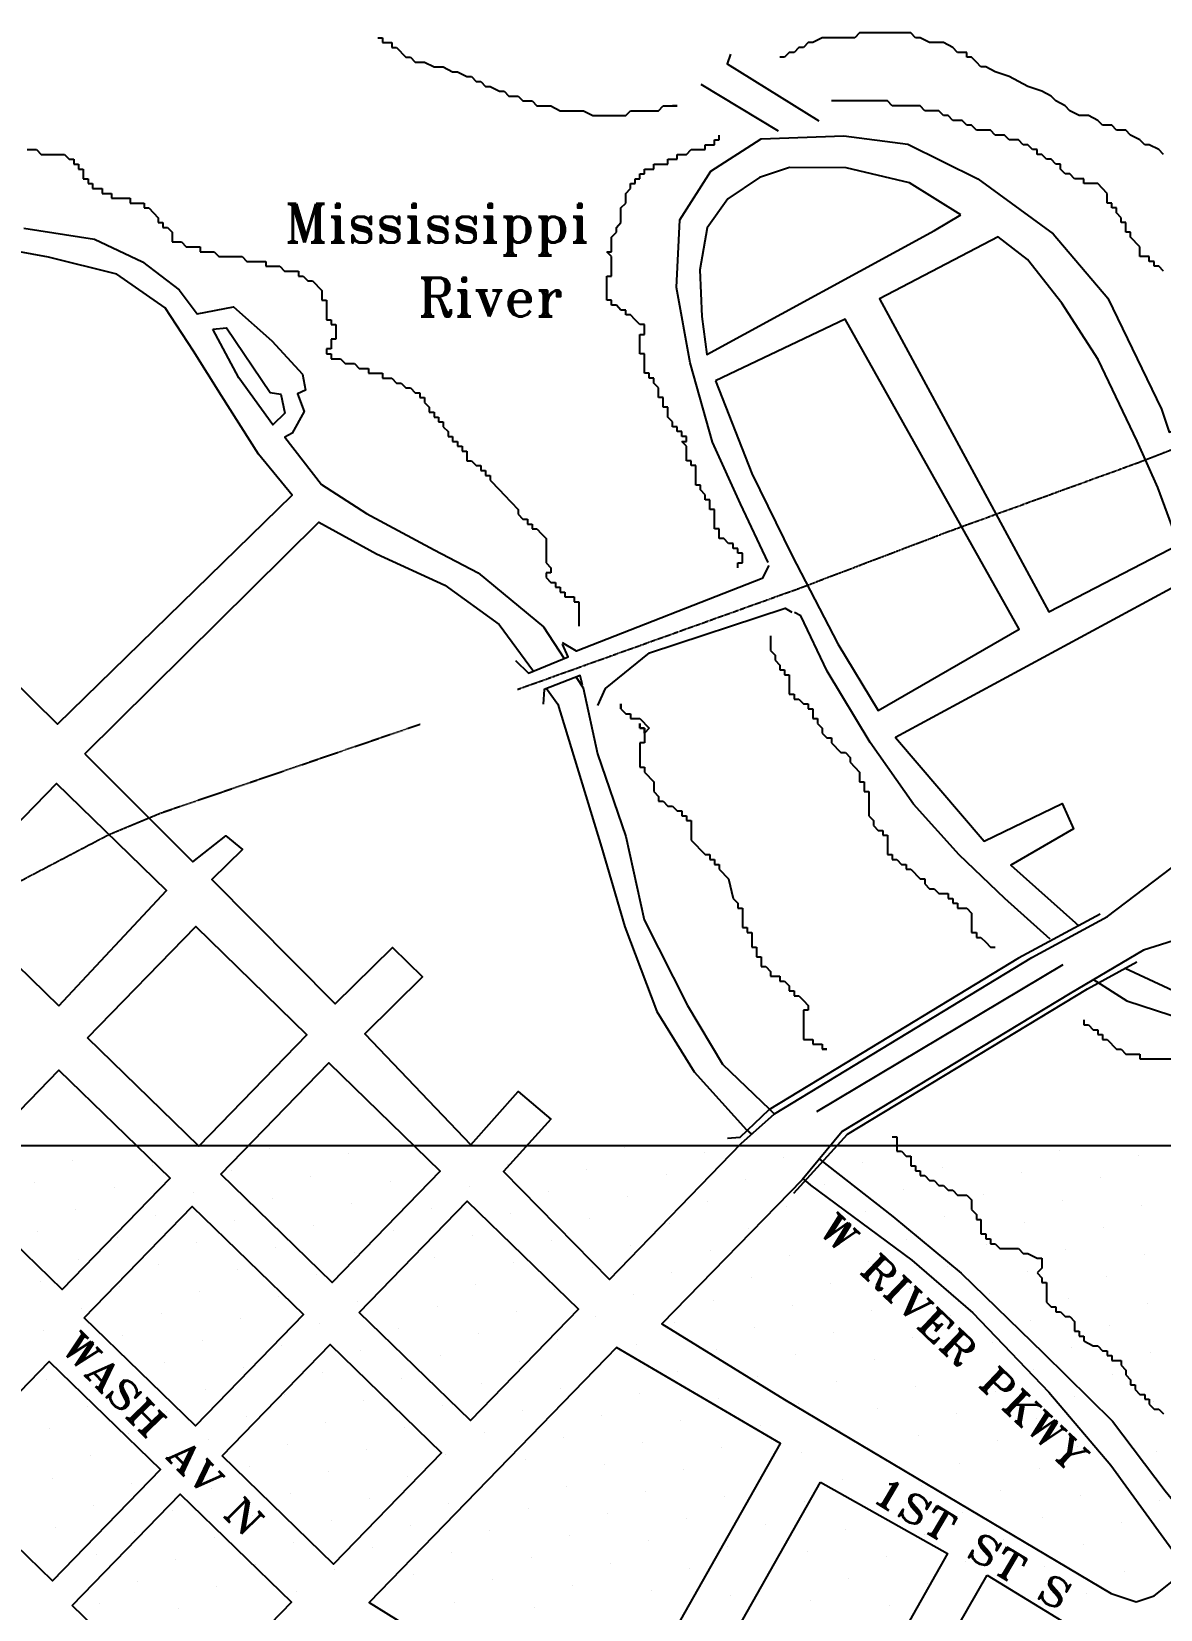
# Model space of a CAD drawing. Extents: x -273 to 22785, y -15 to 12122.
# Drawn here: x 6008 to 8410, y 8636 to 11990 of the extents above; entities that cross this region are included whole.
import ezdxf

# ---------------------------------------------------------------- set-up
doc = ezdxf.new("R2010")
doc.units = 0
doc.linetypes.add('HIDDEN', pattern=[0.375, 0.25, -0.125])
doc.linetypes.add('HIDDEN_2', pattern=[0.1875, 0.125, -0.0625])
doc.layers.get('0').update_dxf_attribs({"linetype": 'CONTINUOUS'})
for name, color, linetype in [('BORDER_AND_TITLE_INFORMATI', 5, 'CONTINUOUS'), ('HYPERLINK_REGIONS', 253, 'CONTINUOUS'), ('RAIL_ROADS', 3, 'HIDDEN_2'), ('STREET_CURBS', 7, 'CONTINUOUS'), ('STREET_NAMES', 7, 'CONTINUOUS'), ('TEXT_LABELS_AND_DIRECTIONS', 1, 'HIDDEN')]:
    doc.layers.add(name, color=color, linetype=linetype)
doc.styles.add('ROMAN_60', font='romant.shx', dxfattribs={"height": 60})

# ---------------------------------------------------------------- blocks, each defined once
blk = doc.blocks.new('*X5')
at = {"color": 0}
for p, q in [((6514.8, 9614.9), (6514.8, 9614.9)), ((6683.5, 9604.1), (6683.5, 9604.1)), ((7270.6, 9618.3), (7270.6, 9618.3)), ((7439.3, 9607.4), (7439.3, 9607.4)), ((7607.9, 9596.6), (7607.9, 9596.6)), ((8195.1, 9610.8), (8195.1, 9610.8)), ((8363.8, 9599.9), (8363.8, 9599.9)), ((6096.3, 9589.8), (6096.3, 9589.8)), ((6264.9, 9578.9), (6264.9, 9578.9)), ((6433.6, 9568.1), (6433.6, 9568.1)), ((6852.1, 9593.2), (6852.1, 9593.2)), ((7020.8, 9582.3), (7020.8, 9582.3)), ((7189.4, 9571.4), (7189.4, 9571.4)), ((7358.1, 9560.6), (7358.1, 9560.6)), ((7776.6, 9585.7), (7776.6, 9585.7)), ((7945.3, 9574.8), (7945.3, 9574.8)), ((8113.9, 9563.9), (8113.9, 9563.9)), ((6015.1, 9543), (6015.1, 9543)), ((6183.8, 9532.1), (6183.8, 9532.1)), ((6602.3, 9557.2), (6602.3, 9557.2)), ((6770.9, 9546.3), (6770.9, 9546.3)), ((6939.6, 9535.4), (6939.6, 9535.4)), ((7526.8, 9549.7), (7526.8, 9549.7)), ((7695.4, 9538.8), (7695.4, 9538.8)), ((7864.1, 9527.9), (7864.1, 9527.9)), ((8282.6, 9553), (8282.6, 9553)), ((6352.4, 9521.2), (6352.4, 9521.2)), ((6521.1, 9510.3), (6521.1, 9510.3)), ((6689.7, 9499.4), (6689.7, 9499.4)), ((7108.2, 9524.6), (7108.2, 9524.6)), ((7276.9, 9513.7), (7276.9, 9513.7)), ((7445.6, 9502.8), (7445.6, 9502.8)), ((8032.7, 9517.1), (8032.7, 9517.1)), ((8201.4, 9506.2), (8201.4, 9506.2)), ((8370.1, 9495.3), (8370.1, 9495.3)), ((6102.6, 9485.2), (6102.6, 9485.2)), ((6271.2, 9474.3), (6271.2, 9474.3)), ((6439.9, 9463.4), (6439.9, 9463.4)), ((6858.4, 9488.6), (6858.4, 9488.6)), ((7027.1, 9477.7), (7027.1, 9477.7)), ((7195.7, 9466.8), (7195.7, 9466.8)), ((7614.2, 9491.9), (7614.2, 9491.9)), ((7782.9, 9481.1), (7782.9, 9481.1)), ((7951.5, 9470.2), (7951.5, 9470.2)), ((6021.4, 9438.3), (6021.4, 9438.3)), ((6190, 9427.4), (6190, 9427.4)), ((6608.5, 9452.6), (6608.5, 9452.6)), ((6777.2, 9441.7), (6777.2, 9441.7)), ((6945.9, 9430.8), (6945.9, 9430.8)), ((7364.4, 9455.9), (7364.4, 9455.9)), ((7533, 9445.1), (7533, 9445.1)), ((7701.7, 9434.2), (7701.7, 9434.2)), ((8120.2, 9459.3), (8120.2, 9459.3)), ((8288.9, 9448.4), (8288.9, 9448.4)), ((6358.7, 9416.6), (6358.7, 9416.6)), ((6527.4, 9405.7), (6527.4, 9405.7)), ((6696, 9394.8), (6696, 9394.8)), ((7114.5, 9419.9), (7114.5, 9419.9)), ((7283.2, 9409.1), (7283.2, 9409.1)), ((7451.8, 9398.2), (7451.8, 9398.2)), ((7870.4, 9423.3), (7870.4, 9423.3)), ((8039, 9412.4), (8039, 9412.4)), ((8207.7, 9401.5), (8207.7, 9401.5)), ((6108.8, 9380.6), (6108.8, 9380.6)), ((6277.5, 9369.7), (6277.5, 9369.7)), ((6864.7, 9383.9), (6864.7, 9383.9)), ((7033.3, 9373.1), (7033.3, 9373.1)), ((7202, 9362.2), (7202, 9362.2)), ((7620.5, 9387.3), (7620.5, 9387.3)), ((7789.2, 9376.4), (7789.2, 9376.4)), ((7957.8, 9365.5), (7957.8, 9365.5)), ((8376.3, 9390.7), (8376.3, 9390.7)), ((6027.7, 9333.7), (6027.7, 9333.7)), ((6446.2, 9358.8), (6446.2, 9358.8)), ((6614.8, 9347.9), (6614.8, 9347.9)), ((6783.5, 9337.1), (6783.5, 9337.1)), ((6952.1, 9326.2), (6952.1, 9326.2)), ((7370.7, 9351.3), (7370.7, 9351.3)), ((7539.3, 9340.4), (7539.3, 9340.4)), ((7708, 9329.6), (7708, 9329.6)), ((8126.5, 9354.7), (8126.5, 9354.7)), ((8295.1, 9343.8), (8295.1, 9343.8)), ((6196.3, 9322.8), (6196.3, 9322.8)), ((6365, 9311.9), (6365, 9311.9)), ((6533.6, 9301.1), (6533.6, 9301.1)), ((7120.8, 9315.3), (7120.8, 9315.3)), ((7289.5, 9304.4), (7289.5, 9304.4)), ((7458.1, 9293.6), (7458.1, 9293.6)), ((7876.6, 9318.7), (7876.6, 9318.7)), ((8045.3, 9307.8), (8045.3, 9307.8)), ((8214, 9296.9), (8214, 9296.9)), ((6115.1, 9275.9), (6115.1, 9275.9)), ((6283.8, 9265.1), (6283.8, 9265.1)), ((6702.3, 9290.2), (6702.3, 9290.2)), ((6871, 9279.3), (6871, 9279.3)), ((7039.6, 9268.4), (7039.6, 9268.4)), ((7626.8, 9282.7), (7626.8, 9282.7)), ((7795.4, 9271.8), (7795.4, 9271.8)), ((7964.1, 9260.9), (7964.1, 9260.9)), ((8382.6, 9286), (8382.6, 9286)), ((6033.9, 9229.1), (6033.9, 9229.1)), ((6452.4, 9254.2), (6452.4, 9254.2)), ((6621.1, 9243.3), (6621.1, 9243.3)), ((6789.8, 9232.4), (6789.8, 9232.4)), ((7208.3, 9257.6), (7208.3, 9257.6)), ((7376.9, 9246.7), (7376.9, 9246.7)), ((7545.6, 9235.8), (7545.6, 9235.8)), ((8132.8, 9250), (8132.8, 9250)), ((8301.4, 9239.2), (8301.4, 9239.2)), ((6202.6, 9218.2), (6202.6, 9218.2)), ((6371.3, 9207.3), (6371.3, 9207.3)), ((6539.9, 9196.4), (6539.9, 9196.4)), ((6958.4, 9221.6), (6958.4, 9221.6)), ((7127.1, 9210.7), (7127.1, 9210.7)), ((7295.7, 9199.8), (7295.7, 9199.8)), ((7714.3, 9224.9), (7714.3, 9224.9)), ((7882.9, 9214), (7882.9, 9214)), ((8051.6, 9203.2), (8051.6, 9203.2)), ((8220.2, 9192.3), (8220.2, 9192.3)), ((6121.4, 9171.3), (6121.4, 9171.3)), ((6290.1, 9160.4), (6290.1, 9160.4)), ((6708.6, 9185.6), (6708.6, 9185.6)), ((6877.2, 9174.7), (6877.2, 9174.7)), ((7045.9, 9163.8), (7045.9, 9163.8)), ((7464.4, 9188.9), (7464.4, 9188.9)), ((7633.1, 9178), (7633.1, 9178)), ((7801.7, 9167.2), (7801.7, 9167.2)), ((8388.9, 9181.4), (8388.9, 9181.4)), ((6040.2, 9124.4), (6040.2, 9124.4)), ((6458.7, 9149.6), (6458.7, 9149.6)), ((6627.4, 9138.7), (6627.4, 9138.7)), ((6796, 9127.8), (6796, 9127.8)), ((7214.6, 9152.9), (7214.6, 9152.9)), ((7383.2, 9142.1), (7383.2, 9142.1)), ((7551.9, 9131.2), (7551.9, 9131.2)), ((7970.4, 9156.3), (7970.4, 9156.3)), ((8139, 9145.4), (8139, 9145.4)), ((8307.7, 9134.5), (8307.7, 9134.5)), ((6208.9, 9113.6), (6208.9, 9113.6)), ((6377.5, 9102.7), (6377.5, 9102.7)), ((6546.2, 9091.8), (6546.2, 9091.8)), ((6964.7, 9116.9), (6964.7, 9116.9)), ((7133.4, 9106.1), (7133.4, 9106.1)), ((7302, 9095.2), (7302, 9095.2)), ((7720.5, 9120.3), (7720.5, 9120.3)), ((7889.2, 9109.4), (7889.2, 9109.4)), ((8057.9, 9098.5), (8057.9, 9098.5)), ((6127.7, 9066.7), (6127.7, 9066.7)), ((6714.9, 9080.9), (6714.9, 9080.9)), ((6883.5, 9070.1), (6883.5, 9070.1)), ((7052.2, 9059.2), (7052.2, 9059.2)), ((7470.7, 9084.3), (7470.7, 9084.3)), ((7639.3, 9073.4), (7639.3, 9073.4)), ((7808, 9062.5), (7808, 9062.5)), ((8226.5, 9087.7), (8226.5, 9087.7)), ((8395.2, 9076.8), (8395.2, 9076.8)), ((6296.3, 9055.8), (6296.3, 9055.8)), ((6465, 9044.9), (6465, 9044.9)), ((6633.7, 9034.1), (6633.7, 9034.1)), ((7220.8, 9048.3), (7220.8, 9048.3)), ((7389.5, 9037.4), (7389.5, 9037.4)), ((7558.2, 9026.5), (7558.2, 9026.5)), ((7976.7, 9051.7), (7976.7, 9051.7)), ((8145.3, 9040.8), (8145.3, 9040.8)), ((8314, 9029.9), (8314, 9029.9)), ((6046.5, 9019.8), (6046.5, 9019.8)), ((6215.2, 9008.9), (6215.2, 9008.9)), ((6383.8, 8998.1), (6383.8, 8998.1)), ((6802.3, 9023.2), (6802.3, 9023.2)), ((6971, 9012.3), (6971, 9012.3)), ((7139.6, 9001.4), (7139.6, 9001.4)), ((7308.3, 8990.5), (7308.3, 8990.5)), ((7726.8, 9015.7), (7726.8, 9015.7)), ((7895.5, 9004.8), (7895.5, 9004.8)), ((8064.1, 8993.9), (8064.1, 8993.9)), ((6134, 8962.1), (6134, 8962.1)), ((6552.5, 8987.2), (6552.5, 8987.2)), ((6721.1, 8976.3), (6721.1, 8976.3)), ((6889.8, 8965.4), (6889.8, 8965.4)), ((7477, 8979.7), (7477, 8979.7)), ((7645.6, 8968.8), (7645.6, 8968.8)), ((7814.3, 8957.9), (7814.3, 8957.9)), ((8232.8, 8983), (8232.8, 8983)), ((8401.5, 8972.2), (8401.5, 8972.2)), ((6302.6, 8951.2), (6302.6, 8951.2)), ((6471.3, 8940.3), (6471.3, 8940.3)), ((6639.9, 8929.4), (6639.9, 8929.4)), ((7058.5, 8954.6), (7058.5, 8954.6)), ((7227.1, 8943.7), (7227.1, 8943.7)), ((7395.8, 8932.8), (7395.8, 8932.8)), ((7982.9, 8947), (7982.9, 8947)), ((8151.6, 8936.2), (8151.6, 8936.2)), ((8320.3, 8925.3), (8320.3, 8925.3)), ((6052.8, 8915.2), (6052.8, 8915.2)), ((6221.4, 8904.3), (6221.4, 8904.3)), ((6390.1, 8893.4), (6390.1, 8893.4)), ((6808.6, 8918.6), (6808.6, 8918.6)), ((6977.3, 8907.7), (6977.3, 8907.7)), ((7145.9, 8896.8), (7145.9, 8896.8)), ((7564.4, 8921.9), (7564.4, 8921.9)), ((7733.1, 8911), (7733.1, 8911)), ((7901.8, 8900.2), (7901.8, 8900.2)), ((6140.2, 8857.4), (6140.2, 8857.4)), ((6558.8, 8882.6), (6558.8, 8882.6)), ((6727.4, 8871.7), (6727.4, 8871.7)), ((6896.1, 8860.8), (6896.1, 8860.8)), ((7314.6, 8885.9), (7314.6, 8885.9)), ((7483.2, 8875), (7483.2, 8875)), ((7651.9, 8864.2), (7651.9, 8864.2)), ((8070.4, 8889.3), (8070.4, 8889.3)), ((8239.1, 8878.4), (8239.1, 8878.4)), ((8407.7, 8867.5), (8407.7, 8867.5)), ((6308.9, 8846.6), (6308.9, 8846.6)), ((6477.6, 8835.7), (6477.6, 8835.7)), ((6646.2, 8824.8), (6646.2, 8824.8)), ((7064.7, 8849.9), (7064.7, 8849.9)), ((7233.4, 8839), (7233.4, 8839)), ((7402.1, 8828.2), (7402.1, 8828.2)), ((7820.6, 8853.3), (7820.6, 8853.3)), ((7989.2, 8842.4), (7989.2, 8842.4)), ((8157.9, 8831.5), (8157.9, 8831.5)), ((6059.1, 8810.6), (6059.1, 8810.6)), ((6227.7, 8799.7), (6227.7, 8799.7)), ((6814.9, 8813.9), (6814.9, 8813.9)), ((6983.5, 8803), (6983.5, 8803)), ((7152.2, 8792.2), (7152.2, 8792.2)), ((7570.7, 8817.3), (7570.7, 8817.3)), ((7739.4, 8806.4), (7739.4, 8806.4)), ((7908, 8795.5), (7908, 8795.5)), ((8326.5, 8820.7), (8326.5, 8820.7)), ((6396.4, 8788.8), (6396.4, 8788.8)), ((6565, 8777.9), (6565, 8777.9)), ((6733.7, 8767.1), (6733.7, 8767.1)), ((6902.4, 8756.2), (6902.4, 8756.2)), ((7320.9, 8781.3), (7320.9, 8781.3)), ((7489.5, 8770.4), (7489.5, 8770.4)), ((7658.2, 8759.5), (7658.2, 8759.5)), ((8076.7, 8784.7), (8076.7, 8784.7)), ((8245.4, 8773.8), (8245.4, 8773.8)), ((6146.5, 8752.8), (6146.5, 8752.8)), ((6315.2, 8741.9), (6315.2, 8741.9)), ((6483.8, 8731.1), (6483.8, 8731.1)), ((7071, 8745.3), (7071, 8745.3)), ((7239.7, 8734.4), (7239.7, 8734.4)), ((7408.3, 8723.5), (7408.3, 8723.5)), ((7826.8, 8748.7), (7826.8, 8748.7)), ((7995.5, 8737.8), (7995.5, 8737.8)), ((8164.2, 8726.9), (8164.2, 8726.9)), ((6065.3, 8705.9), (6065.3, 8705.9)), ((6234, 8695.1), (6234, 8695.1)), ((6652.5, 8720.2), (6652.5, 8720.2)), ((6821.2, 8709.3), (6821.2, 8709.3)), ((6989.8, 8698.4), (6989.8, 8698.4)), ((7577, 8712.7), (7577, 8712.7)), ((7745.7, 8701.8), (7745.7, 8701.8)), ((7914.3, 8690.9), (7914.3, 8690.9)), ((8332.8, 8716), (8332.8, 8716)), ((6402.7, 8684.2), (6402.7, 8684.2)), ((6571.3, 8673.3), (6571.3, 8673.3)), ((6740, 8662.4), (6740, 8662.4)), ((7158.5, 8687.5), (7158.5, 8687.5)), ((7327.1, 8676.7), (7327.1, 8676.7)), ((7495.8, 8665.8), (7495.8, 8665.8)), ((7664.5, 8654.9), (7664.5, 8654.9)), ((8083, 8680), (8083, 8680)), ((8251.6, 8669.2), (8251.6, 8669.2)), ((6152.8, 8648.2), (6152.8, 8648.2)), ((6321.5, 8637.3), (6321.5, 8637.3)), ((6908.6, 8651.5), (6908.6, 8651.5)), ((7077.3, 8640.7), (7077.3, 8640.7)), ((7833.1, 8644), (7833.1, 8644))]:
    blk.add_line(p, q, dxfattribs=at)
blk = doc.blocks.new('*U6')
at = {"layer": 'HYPERLINK_REGIONS'}
blk.add_line((8955.2, 9621.1), (3844.6, 9621.1), dxfattribs=at)

msp = doc.modelspace()

# ---------------------------------------------------------------- linework, layer by layer
at = {"layer": 'RAIL_ROADS'}
for points in [[(7042.3, 10591.9), (7639.5, 10806), (7962.6, 10928.9), (8365.9, 11075.2), (8761.2, 11229.9), (8933.4, 11300.3)], [(5309.5, 9815.4), (5371.6, 9874.3), (5485.8, 9948.6), (5776.9, 10071.2), (5862.3, 10120.6), (6170, 10281.8), (6283, 10329), (6835.3, 10518)]]:
    msp.add_lwpolyline(points, dxfattribs=at)
at = {"layer": 'STREET_CURBS'}
for p, q in [((6745, 11977.1), (6754.9, 11977.1)), ((6754.9, 11977.1), (6754.9, 11966.8)), ((7689.9, 11977.1), (7670, 11966.8)), ((7759.6, 11977.1), (7689.9, 11977.1)), ((7769.5, 11987.4), (7759.6, 11977.1)), ((7878.9, 11987.4), (7769.5, 11987.4)), ((7888.9, 11977.1), (7878.9, 11987.4)), ((7898.8, 11977.1), (7888.9, 11977.1)), ((7918.7, 11966.8), (7898.8, 11977.1)), ((6754.9, 11966.8), (6774.8, 11966.8)), ((6774.8, 11966.8), (6774.8, 11956.4)), ((6774.8, 11956.4), (6784.8, 11956.4)), ((6784.8, 11956.4), (6804.7, 11935.7)), ((7620.3, 11946.1), (7610.4, 11935.7)), ((7630.3, 11946.1), (7620.3, 11946.1)), ((7640.2, 11956.4), (7630.3, 11946.1)), ((7650.2, 11956.4), (7640.2, 11956.4)), ((7660.1, 11966.8), (7650.2, 11956.4)), ((7670, 11966.8), (7660.1, 11966.8)), ((7948.6, 11966.8), (7918.7, 11966.8)), ((7968.5, 11956.4), (7948.6, 11966.8)), ((7978.4, 11946.1), (7968.5, 11956.4)), ((7998.3, 11946.1), (7978.4, 11946.1)), ((7998.3, 11935.7), (7998.3, 11946.1)), ((6804.7, 11935.7), (6814.6, 11935.7)), ((6814.6, 11935.7), (6824.6, 11925.4)), ((6824.6, 11925.4), (6844.5, 11925.4)), ((6844.5, 11925.4), (6864.4, 11915.1)), ((6864.4, 11915.1), (6884.2, 11915.1)), ((6884.2, 11915.1), (6904.1, 11904.7)), ((7610.4, 11935.7), (7600.4, 11935.7)), ((8008.2, 11935.7), (7998.3, 11935.7)), ((8018.2, 11925.4), (8008.2, 11935.7)), ((8028.1, 11915.1), (8018.2, 11925.4)), ((8038.1, 11915.1), (8028.1, 11915.1)), ((8058, 11904.7), (8038.1, 11915.1)), ((6904.1, 11904.7), (6914.1, 11904.7)), ((6914.1, 11904.7), (6934, 11894.4)), ((6934, 11894.4), (6943.9, 11894.4)), ((6943.9, 11894.4), (6953.9, 11884.1)), ((6953.9, 11884.1), (6963.8, 11884.1)), ((6963.8, 11884.1), (6973.8, 11873.7)), ((8087.8, 11894.4), (8058, 11904.7)), ((8127.6, 11873.7), (8087.8, 11894.4)), ((6973.8, 11873.7), (6983.7, 11873.7)), ((6983.7, 11873.7), (7003.6, 11863.4)), ((7003.6, 11863.4), (7013.6, 11863.4)), ((7013.6, 11863.4), (7023.5, 11853)), ((7023.5, 11853), (7043.4, 11853)), ((7043.4, 11853), (7053.3, 11842.7)), ((7053.3, 11842.7), (7073.2, 11842.7)), ((7073.2, 11842.7), (7083.2, 11832.4)), ((7829.2, 11842.7), (7709.8, 11842.7)), ((7839.1, 11832.4), (7829.2, 11842.7)), ((8157.4, 11863.4), (8127.6, 11873.7)), ((8177.3, 11853), (8157.4, 11863.4)), ((8187.3, 11842.7), (8177.3, 11853)), ((8207.2, 11832.4), (8187.3, 11842.7)), ((7083.2, 11832.4), (7113, 11832.4)), ((7113, 11832.4), (7132.9, 11822)), ((7132.9, 11822), (7182.7, 11822)), ((7182.7, 11822), (7202.5, 11811.7)), ((7202.5, 11811.7), (7272.2, 11811.7)), ((7272.2, 11811.7), (7282.1, 11822)), ((7282.1, 11822), (7341.8, 11822)), ((7341.8, 11822), (7351.7, 11832.4)), ((7351.7, 11832.4), (7381.6, 11832.4)), ((7381.6, 11832.4), (7371.6, 11832.4)), ((7898.8, 11832.4), (7839.1, 11832.4)), ((7908.8, 11822), (7898.8, 11832.4)), ((7938.6, 11822), (7908.8, 11822)), ((7948.6, 11811.7), (7938.6, 11822)), ((7958.5, 11811.7), (7948.6, 11811.7)), ((7968.5, 11801.4), (7958.5, 11811.7)), ((8217.1, 11822), (8207.2, 11832.4)), ((8237, 11811.7), (8217.1, 11822)), ((8256.9, 11811.7), (8237, 11811.7)), ((8276.8, 11801.4), (8256.9, 11811.7)), ((7988.3, 11801.4), (7968.5, 11801.4)), ((7998.3, 11791), (7988.3, 11801.4)), ((8008.2, 11791), (7998.3, 11791)), ((8018.2, 11780.7), (8008.2, 11791)), ((8048, 11780.7), (8018.2, 11780.7)), ((8058, 11770.3), (8048, 11780.7)), ((8286.8, 11791), (8276.8, 11801.4)), ((8306.6, 11791), (8286.8, 11791)), ((8316.6, 11780.7), (8306.6, 11791)), ((8336.5, 11780.7), (8316.6, 11780.7)), ((8346.4, 11770.3), (8336.5, 11780.7)), ((7441.3, 11749.7), (7461.2, 11749.7)), ((7441.3, 11739.3), (7441.3, 11749.7)), ((7461.2, 11760), (7471.1, 11760)), ((7461.2, 11749.7), (7461.2, 11760)), ((7471.1, 11760), (7471.1, 11770.3)), ((8077.9, 11770.3), (8058, 11770.3)), ((8087.8, 11760), (8077.9, 11770.3)), ((8107.7, 11760), (8087.8, 11760)), ((8117.7, 11749.7), (8107.7, 11760)), ((8127.6, 11749.7), (8117.7, 11749.7)), ((8137.5, 11739.3), (8127.6, 11749.7)), ((8366.3, 11760), (8346.4, 11770.3)), ((8376.3, 11749.7), (8366.3, 11760)), ((8386.2, 11749.7), (8376.3, 11749.7)), ((8406.1, 11739.3), (8386.2, 11749.7)), ((5999, 11739.3), (6018.9, 11739.3)), ((6018.9, 11739.3), (6028.8, 11729)), ((6028.8, 11729), (6078.6, 11729)), ((6078.6, 11729), (6088.5, 11718.7)), ((6088.5, 11718.7), (6098.4, 11718.7)), ((6098.4, 11718.7), (6098.4, 11708.3)), ((6098.4, 11708.3), (6108.4, 11708.3)), ((6108.4, 11708.3), (6108.4, 11698)), ((7331.9, 11708.3), (7361.7, 11708.3)), ((7331.9, 11698), (7331.9, 11708.3)), ((7361.7, 11718.7), (7381.6, 11718.7)), ((7361.7, 11708.3), (7361.7, 11718.7)), ((7381.6, 11729), (7401.5, 11729)), ((7381.6, 11718.7), (7381.6, 11729)), ((7401.5, 11729), (7411.4, 11739.3)), ((7411.4, 11739.3), (7441.3, 11739.3)), ((8147.5, 11739.3), (8137.5, 11739.3)), ((8147.5, 11729), (8147.5, 11739.3)), ((8157.4, 11729), (8147.5, 11729)), ((8167.4, 11718.7), (8157.4, 11729)), ((8177.3, 11718.7), (8167.4, 11718.7)), ((8187.3, 11708.3), (8177.3, 11718.7)), ((8197.2, 11708.3), (8187.3, 11708.3)), ((8197.2, 11698), (8197.2, 11708.3)), ((8416.1, 11729), (8406.1, 11739.3)), ((6108.4, 11698), (6118.3, 11698)), ((6118.3, 11698), (6118.3, 11677.3)), ((6118.3, 11677.3), (6128.3, 11677.3)), ((6128.3, 11677.3), (6128.3, 11667)), ((7292.1, 11677.3), (7302, 11677.3)), ((7292.1, 11667), (7292.1, 11677.3)), ((7302, 11687.6), (7312, 11687.6)), ((7302, 11677.3), (7302, 11687.6)), ((7312, 11698), (7331.9, 11698)), ((7312, 11687.6), (7312, 11698)), ((8207.2, 11687.6), (8197.2, 11698)), ((8217.1, 11687.6), (8207.2, 11687.6)), ((8227.1, 11677.3), (8217.1, 11687.6)), ((8247, 11677.3), (8227.1, 11677.3)), ((8247, 11667), (8247, 11677.3)), ((6128.3, 11667), (6138.2, 11667)), ((6138.2, 11667), (6138.2, 11656.6)), ((6138.2, 11656.6), (6158.1, 11656.6)), ((6158.1, 11656.6), (6158.1, 11646.3)), ((6158.1, 11646.3), (6178, 11646.3)), ((6178, 11646.3), (6178, 11636)), ((7272.2, 11646.3), (7282.1, 11656.6)), ((7272.2, 11625.6), (7272.2, 11646.3)), ((7282.1, 11667), (7292.1, 11667)), ((7282.1, 11656.6), (7282.1, 11667)), ((8276.8, 11667), (8247, 11667)), ((8296.7, 11646.3), (8276.8, 11667)), ((8296.7, 11625.6), (8296.7, 11646.3)), ((6178, 11636), (6217.8, 11636)), ((6217.8, 11636), (6217.8, 11625.6)), ((6217.8, 11625.6), (6247.7, 11625.6)), ((6247.7, 11625.6), (6247.7, 11615.3)), ((6247.7, 11615.3), (6257.6, 11615.3)), ((6257.6, 11615.3), (6277.5, 11594.6)), ((7262.2, 11615.3), (7272.2, 11625.6)), ((7262.2, 11584.3), (7262.2, 11615.3)), ((8306.6, 11625.6), (8296.7, 11625.6)), ((8306.6, 11615.3), (8306.6, 11625.6)), ((8316.6, 11615.3), (8306.6, 11615.3)), ((8316.6, 11604.9), (8316.6, 11615.3)), ((6277.5, 11594.6), (6277.5, 11584.3)), ((6277.5, 11584.3), (6287.4, 11584.3)), ((6287.4, 11584.3), (6287.4, 11573.9)), ((6287.4, 11573.9), (6297.4, 11573.9)), ((6297.4, 11573.9), (6307.3, 11563.6)), ((7252.3, 11573.9), (7262.2, 11584.3)), ((7252.3, 11563.6), (7252.3, 11573.9)), ((8326.5, 11594.6), (8316.6, 11604.9)), ((8326.5, 11584.3), (8326.5, 11594.6)), ((8336.5, 11584.3), (8326.5, 11584.3)), ((8336.5, 11563.6), (8336.5, 11584.3)), ((6307.3, 11563.6), (6307.3, 11542.9)), ((6307.3, 11542.9), (6327.2, 11542.9)), ((6327.2, 11542.9), (6337.2, 11532.6)), ((7242.3, 11553.2), (7252.3, 11563.6)), ((7242.3, 11522.2), (7242.3, 11553.2)), ((8346.4, 11563.6), (8336.5, 11563.6)), ((8346.4, 11553.2), (8346.4, 11563.6)), ((8366.3, 11532.6), (8346.4, 11553.2)), ((6337.2, 11532.6), (6367, 11532.6)), ((6367, 11532.6), (6367, 11522.2)), ((6367, 11522.2), (6396.9, 11522.2)), ((6396.9, 11522.2), (6406.8, 11511.9)), ((6406.8, 11511.9), (6456.5, 11511.9)), ((6456.5, 11511.9), (6466.5, 11501.6)), ((7232.4, 11522.2), (7242.3, 11522.2)), ((7242.3, 11511.9), (7232.4, 11522.2)), ((7242.3, 11470.5), (7242.3, 11511.9)), ((8366.3, 11511.9), (8366.3, 11532.6)), ((8386.2, 11511.9), (8366.3, 11511.9)), ((8386.2, 11501.6), (8386.2, 11511.9)), ((6466.5, 11501.6), (6506.3, 11501.6)), ((6506.3, 11501.6), (6506.3, 11491.2)), ((6506.3, 11491.2), (6536.1, 11491.2)), ((6536.1, 11491.2), (6546.1, 11480.9)), ((6546.1, 11480.9), (6575.9, 11480.9)), ((6575.9, 11480.9), (6575.9, 11470.5)), ((8396.2, 11501.6), (8386.2, 11501.6)), ((8396.2, 11491.2), (8396.2, 11501.6)), ((8406.1, 11491.2), (8396.2, 11491.2)), ((8416.1, 11480.9), (8406.1, 11491.2)), ((6575.9, 11470.5), (6585.8, 11470.5)), ((6585.8, 11470.5), (6595.8, 11460.2)), ((6595.8, 11460.2), (6605.7, 11460.2)), ((6605.7, 11460.2), (6625.6, 11439.5)), ((6625.6, 11439.5), (6625.6, 11418.9)), ((7232.4, 11470.5), (7242.3, 11470.5)), ((7232.4, 11418.9), (7232.4, 11470.5)), ((6625.6, 11418.9), (6635.6, 11418.9)), ((6635.6, 11418.9), (6635.6, 11377.5)), ((7242.3, 11418.9), (7232.4, 11418.9)), ((7242.3, 11408.5), (7242.3, 11418.9)), ((7252.3, 11408.5), (7242.3, 11408.5)), ((7262.2, 11398.2), (7252.3, 11408.5)), ((6635.6, 11377.5), (6645.5, 11377.5)), ((6645.5, 11377.5), (6645.5, 11367.2)), ((7272.2, 11398.2), (7262.2, 11398.2)), ((7272.2, 11387.8), (7272.2, 11398.2)), ((7282.1, 11387.8), (7272.2, 11387.8)), ((7292.1, 11377.5), (7282.1, 11387.8)), ((7302, 11367.2), (7292.1, 11377.5)), ((6645.5, 11367.2), (6655.5, 11367.2)), ((6655.5, 11367.2), (6655.5, 11336.2)), ((7312, 11367.2), (7302, 11367.2)), ((7302, 11346.5), (7312, 11346.5)), ((7302, 11305.1), (7302, 11346.5)), ((7312, 11346.5), (7312, 11367.2)), ((6635.6, 11315.5), (6635.6, 11305.1)), ((6645.5, 11315.5), (6635.6, 11315.5)), ((6635.6, 11305.1), (6645.5, 11305.1)), ((6655.5, 11336.2), (6645.5, 11336.2)), ((6645.5, 11336.2), (6645.5, 11315.5)), ((6645.5, 11305.1), (6645.5, 11294.8)), ((7312, 11305.1), (7302, 11305.1)), ((7312, 11263.8), (7312, 11305.1)), ((6645.5, 11294.8), (6665.4, 11294.8)), ((6665.4, 11294.8), (6675.4, 11284.5)), ((6675.4, 11284.5), (6695.3, 11284.5)), ((6695.3, 11284.5), (6705.2, 11274.1)), ((6705.2, 11274.1), (6725.1, 11274.1)), ((6725.1, 11274.1), (6725.1, 11263.8)), ((6725.1, 11263.8), (6754.9, 11263.8)), ((6754.9, 11263.8), (6754.9, 11253.5)), ((6754.9, 11253.5), (6774.8, 11253.5)), ((6774.8, 11253.5), (6784.8, 11243.1)), ((6784.8, 11243.1), (6794.7, 11243.1)), ((6794.7, 11243.1), (6804.7, 11232.8)), ((7321.9, 11263.8), (7312, 11263.8)), ((7321.9, 11253.5), (7321.9, 11263.8)), ((7331.9, 11253.5), (7321.9, 11253.5)), ((7331.9, 11243.1), (7331.9, 11253.5)), ((7341.8, 11232.8), (7331.9, 11243.1)), ((6804.7, 11232.8), (6814.6, 11232.8)), ((6814.6, 11232.8), (6824.6, 11222.4)), ((6824.6, 11222.4), (6834.5, 11222.4)), ((6834.5, 11222.4), (6834.5, 11212.1)), ((6834.5, 11212.1), (6844.5, 11212.1)), ((6844.5, 11212.1), (6844.5, 11201.8)), ((7341.8, 11212.1), (7341.8, 11232.8)), ((7351.7, 11212.1), (7341.8, 11212.1)), ((7351.7, 11191.4), (7351.7, 11212.1)), ((6844.5, 11201.8), (6854.4, 11191.4)), ((6854.4, 11191.4), (6854.4, 11181.1)), ((6854.4, 11181.1), (6864.4, 11181.1)), ((6864.4, 11181.1), (6864.4, 11170.8)), ((6864.4, 11170.8), (6874.3, 11170.8)), ((6874.3, 11170.8), (6874.3, 11160.4)), ((7361.7, 11191.4), (7351.7, 11191.4)), ((7361.7, 11170.8), (7361.7, 11191.4)), ((7371.6, 11160.4), (7361.7, 11170.8)), ((6874.3, 11160.4), (6884.2, 11160.4)), ((6884.2, 11160.4), (6884.2, 11150.1)), ((6884.2, 11150.1), (6894.2, 11139.7)), ((6894.2, 11139.7), (6894.2, 11129.4)), ((7371.6, 11150.1), (7371.6, 11160.4)), ((7381.6, 11150.1), (7371.6, 11150.1)), ((7381.6, 11139.7), (7381.6, 11150.1)), ((7391.5, 11139.7), (7381.6, 11139.7)), ((7391.5, 11129.4), (7391.5, 11139.7)), ((6894.2, 11129.4), (6904.1, 11129.4)), ((6904.1, 11129.4), (6904.1, 11119.1)), ((6904.1, 11119.1), (6914.1, 11119.1)), ((6914.1, 11119.1), (6914.1, 11108.7)), ((6914.1, 11108.7), (6924, 11108.7)), ((6924, 11108.7), (6924, 11098.4)), ((7401.5, 11129.4), (7391.5, 11129.4)), ((7391.5, 11119.1), (7401.5, 11119.1)), ((7401.5, 11108.7), (7391.5, 11119.1)), ((7401.5, 11119.1), (7401.5, 11129.4)), ((7401.5, 11077.7), (7401.5, 11108.7)), ((6924, 11098.4), (6934, 11098.4)), ((6934, 11098.4), (6934, 11077.7)), ((6934, 11077.7), (6943.9, 11077.7)), ((6943.9, 11077.7), (6953.9, 11067.4)), ((7411.4, 11077.7), (7401.5, 11077.7)), ((7411.4, 11067.4), (7411.4, 11077.7)), ((6953.9, 11067.4), (6963.8, 11067.4)), ((6963.8, 11067.4), (6963.8, 11057)), ((6963.8, 11057), (6973.8, 11057)), ((6973.8, 11057), (6973.8, 11046.7)), ((6973.8, 11046.7), (6983.7, 11046.7)), ((6983.7, 11046.7), (6983.7, 11036.4)), ((7421.4, 11067.4), (7411.4, 11067.4)), ((7421.4, 11026), (7421.4, 11067.4)), ((6983.7, 11036.4), (7003.6, 11015.7)), ((7003.6, 11015.7), (7013.6, 11005.3)), ((7013.6, 11005.3), (7043.4, 10974.3)), ((7431.3, 11026), (7421.4, 11026)), ((7431.3, 11015.7), (7431.3, 11026)), ((7441.3, 11005.3), (7431.3, 11015.7)), ((7441.3, 10995), (7441.3, 11005.3)), ((7043.4, 10974.3), (7043.4, 10964)), ((7451.2, 10995), (7441.3, 10995)), ((7451.2, 10974.3), (7451.2, 10995)), ((7461.2, 10974.3), (7451.2, 10974.3)), ((7461.2, 10933), (7461.2, 10974.3)), ((7043.4, 10964), (7053.3, 10953.7)), ((7053.3, 10953.7), (7063.3, 10953.7)), ((7063.3, 10953.7), (7063.3, 10943.3)), ((7063.3, 10943.3), (7073.2, 10943.3)), ((7073.2, 10943.3), (7073.2, 10933)), ((7073.2, 10933), (7083.2, 10933)), ((7083.2, 10933), (7093.1, 10922.6)), ((7093.1, 10922.6), (7103.1, 10912.3)), ((7103.1, 10912.3), (7103.1, 10860.6)), ((7471.1, 10933), (7461.2, 10933)), ((7471.1, 10912.3), (7471.1, 10933)), ((7481.1, 10912.3), (7471.1, 10912.3)), ((7491, 10902), (7481.1, 10912.3)), ((7501, 10902), (7491, 10902)), ((7501, 10891.6), (7501, 10902)), ((7510.9, 10891.6), (7501, 10891.6)), ((7510.9, 10881.3), (7510.9, 10891.6)), ((7520.8, 10881.3), (7510.9, 10881.3)), ((7520.8, 10860.6), (7520.8, 10881.3)), ((7103.1, 10860.6), (7113, 10850.3)), ((7103.1, 10839.9), (7103.1, 10829.6)), ((7113, 10839.9), (7103.1, 10839.9)), ((7113, 10850.3), (7113, 10839.9)), ((7510.9, 10860.6), (7520.8, 10860.6)), ((7510.9, 10850.3), (7510.9, 10860.6)), ((7103.1, 10829.6), (7113, 10819.3)), ((7113, 10819.3), (7123, 10819.3)), ((7123, 10819.3), (7123, 10808.9)), ((7123, 10808.9), (7132.9, 10808.9)), ((7132.9, 10808.9), (7132.9, 10798.6)), ((7132.9, 10798.6), (7142.9, 10798.6)), ((7142.9, 10798.6), (7142.9, 10788.3)), ((7142.9, 10788.3), (7162.8, 10788.3)), ((7162.8, 10788.3), (7162.8, 10777.9)), ((7162.8, 10777.9), (7172.7, 10777.9)), ((7172.7, 10777.9), (7172.7, 10726.2)), ((7580.5, 10705.6), (7580.5, 10674.5)), ((7580.5, 10674.5), (7590.5, 10664.2)), ((7590.5, 10664.2), (7590.5, 10653.9)), ((7590.5, 10653.9), (7600.4, 10643.5)), ((7600.4, 10643.5), (7600.4, 10633.2)), ((7600.4, 10633.2), (7610.4, 10633.2)), ((7610.4, 10633.2), (7610.4, 10622.8)), ((7610.4, 10622.8), (7620.3, 10622.8)), ((7620.3, 10622.8), (7620.3, 10581.5)), ((7620.3, 10581.5), (7630.3, 10581.5)), ((7630.3, 10581.5), (7630.3, 10571.2)), ((7630.3, 10571.2), (7640.2, 10571.2)), ((7640.2, 10571.2), (7650.2, 10560.8)), ((7262.2, 10560.8), (7262.2, 10550.5)), ((7262.2, 10550.5), (7262.2, 10560.8)), ((7262.2, 10550.5), (7272.2, 10540.1)), ((7272.2, 10540.1), (7282.1, 10540.1)), ((7282.1, 10540.1), (7282.1, 10529.8)), ((7650.2, 10560.8), (7660.1, 10560.8)), ((7660.1, 10560.8), (7660.1, 10550.5)), ((7660.1, 10550.5), (7670, 10550.5)), ((7670, 10550.5), (7670, 10529.8)), ((7282.1, 10529.8), (7302, 10529.8)), ((7302, 10529.8), (7321.9, 10509.1)), ((7302, 10519.5), (7302, 10509.1)), ((7302, 10509.1), (7302, 10519.5)), ((7302, 10509.1), (7312, 10509.1)), ((7312, 10509.1), (7302, 10509.1)), ((7312, 10509.1), (7312, 10478.1)), ((7312, 10498.8), (7312, 10509.1)), ((7321.9, 10509.1), (7312, 10498.8)), ((7670, 10529.8), (7680, 10529.8)), ((7680, 10529.8), (7680, 10519.5)), ((7680, 10519.5), (7689.9, 10509.1)), ((7689.9, 10509.1), (7689.9, 10498.8)), ((7302, 10478.1), (7302, 10426.4)), ((7312, 10478.1), (7302, 10478.1)), ((7689.9, 10498.8), (7699.9, 10488.5)), ((7699.9, 10488.5), (7709.8, 10488.5)), ((7709.8, 10488.5), (7709.8, 10478.1)), ((7709.8, 10478.1), (7729.7, 10457.4)), ((7729.7, 10457.4), (7739.7, 10457.4)), ((7739.7, 10457.4), (7749.6, 10447.1)), ((7749.6, 10447.1), (7749.6, 10436.8)), ((7749.6, 10436.8), (7769.5, 10416.1)), ((7302, 10426.4), (7312, 10426.4)), ((7312, 10426.4), (7312, 10416.1)), ((7312, 10416.1), (7331.9, 10395.4)), ((7769.5, 10416.1), (7769.5, 10395.4)), ((7331.9, 10395.4), (7331.9, 10374.7)), ((7331.9, 10374.7), (7341.8, 10364.4)), ((7769.5, 10395.4), (7779.5, 10395.4)), ((7779.5, 10395.4), (7779.5, 10374.7)), ((7779.5, 10374.7), (7789.4, 10374.7)), ((7789.4, 10374.7), (7789.4, 10323.1)), ((7341.8, 10364.4), (7341.8, 10354.1)), ((7341.8, 10354.1), (7351.7, 10354.1)), ((7351.7, 10354.1), (7361.7, 10343.7)), ((7361.7, 10343.7), (7371.6, 10343.7)), ((7371.6, 10343.7), (7381.6, 10333.4)), ((7381.6, 10333.4), (7391.5, 10333.4)), ((7391.5, 10333.4), (7391.5, 10323.1)), ((7391.5, 10323.1), (7401.5, 10323.1)), ((7401.5, 10323.1), (7401.5, 10312.7)), ((7401.5, 10312.7), (7411.4, 10312.7)), ((7411.4, 10312.7), (7411.4, 10271.4)), ((7789.4, 10323.1), (7799.4, 10312.7)), ((7799.4, 10312.7), (7799.4, 10302.4)), ((7799.4, 10302.4), (7809.3, 10292)), ((7411.4, 10271.4), (7421.4, 10261)), ((7809.3, 10292), (7819.2, 10292)), ((7819.2, 10292), (7819.2, 10281.7)), ((7819.2, 10281.7), (7829.2, 10281.7)), ((7829.2, 10281.7), (7829.2, 10240.4)), ((7421.4, 10261), (7431.3, 10250.7)), ((7431.3, 10250.7), (7441.3, 10240.4)), ((7441.3, 10240.4), (7451.2, 10240.4)), ((7451.2, 10240.4), (7451.2, 10230)), ((7829.2, 10240.4), (7839.1, 10240.4)), ((7839.1, 10240.4), (7839.1, 10230)), ((7451.2, 10230), (7461.2, 10230)), ((7461.2, 10230), (7461.2, 10219.7)), ((7461.2, 10219.7), (7471.1, 10219.7)), ((7471.1, 10219.7), (7471.1, 10209.3)), ((7471.1, 10209.3), (7491, 10188.7)), ((7839.1, 10230), (7849.1, 10230)), ((7849.1, 10230), (7859, 10219.7)), ((7859, 10219.7), (7869, 10219.7)), ((7869, 10219.7), (7869, 10209.3)), ((7869, 10209.3), (7878.9, 10209.3)), ((7878.9, 10209.3), (7898.8, 10188.7)), ((7491, 10188.7), (7501, 10147.3)), ((7898.8, 10188.7), (7908.8, 10188.7)), ((7908.8, 10188.7), (7908.8, 10178.3)), ((7908.8, 10178.3), (7918.7, 10168)), ((7918.7, 10168), (7928.7, 10168)), ((7928.7, 10168), (7938.6, 10157.6)), ((7501, 10147.3), (7510.9, 10137)), ((7510.9, 10137), (7510.9, 10126.6)), ((7938.6, 10157.6), (7958.5, 10157.6)), ((7958.5, 10157.6), (7958.5, 10147.3)), ((7958.5, 10147.3), (7968.5, 10147.3)), ((7968.5, 10147.3), (7968.5, 10137)), ((7968.5, 10137), (7978.4, 10137)), ((7978.4, 10137), (7978.4, 10126.6)), ((7510.9, 10126.6), (7520.8, 10126.6)), ((7520.8, 10126.6), (7520.8, 10085.3)), ((7978.4, 10126.6), (7998.3, 10126.6)), ((7998.3, 10126.6), (8008.2, 10116.3)), ((8008.2, 10116.3), (8008.2, 10074.9)), ((7520.8, 10085.3), (7530.8, 10085.3)), ((7530.8, 10085.3), (7530.8, 10074.9)), ((7530.8, 10074.9), (7540.7, 10074.9)), ((7540.7, 10074.9), (7540.7, 10043.9)), ((8008.2, 10074.9), (8018.2, 10074.9)), ((8018.2, 10074.9), (8018.2, 10064.6)), ((8018.2, 10064.6), (8028.1, 10064.6)), ((8028.1, 10064.6), (8038.1, 10054.3)), ((7540.7, 10043.9), (7550.7, 10043.9)), ((7550.7, 10043.9), (7550.7, 10023.3)), ((8038.1, 10054.3), (8048, 10043.9)), ((8048, 10043.9), (8058, 10043.9)), ((7550.7, 10023.3), (7560.6, 10023.3)), ((7560.6, 10023.3), (7560.6, 10002.6)), ((7560.6, 10002.6), (7570.6, 10002.6)), ((7570.6, 10002.6), (7580.5, 9992.2)), ((7580.5, 9992.2), (7580.5, 9981.9)), ((7580.5, 9981.9), (7600.4, 9981.9)), ((7600.4, 9981.9), (7600.4, 9971.6)), ((7600.4, 9971.6), (7610.4, 9971.6)), ((7610.4, 9971.6), (7620.3, 9961.2)), ((7620.3, 9961.2), (7620.3, 9950.9)), ((7620.3, 9950.9), (7630.3, 9950.9)), ((7630.3, 9950.9), (7630.3, 9940.6)), ((7630.3, 9940.6), (7640.2, 9940.6)), ((7640.2, 9940.6), (7650.2, 9930.2)), ((7650.2, 9930.2), (7660.1, 9919.9)), ((7650.2, 9909.5), (7650.2, 9847.5)), ((7660.1, 9909.5), (7650.2, 9909.5)), ((7660.1, 9919.9), (7660.1, 9909.5)), ((8247, 9888.9), (8247, 9878.5)), ((8247, 9878.5), (8256.9, 9878.5)), ((8256.9, 9878.5), (8266.9, 9868.2)), ((8266.9, 9868.2), (8276.8, 9868.2)), ((8276.8, 9868.2), (8276.8, 9857.9)), ((7650.2, 9847.5), (7670, 9847.5)), ((7670, 9847.5), (7670, 9837.2)), ((7670, 9837.2), (7689.9, 9837.2)), ((7689.9, 9837.2), (7689.9, 9826.8)), ((8276.8, 9857.9), (8286.8, 9857.9)), ((8286.8, 9857.9), (8286.8, 9847.5)), ((8286.8, 9847.5), (8296.7, 9847.5)), ((8296.7, 9847.5), (8316.6, 9826.8)), ((7699.9, 9826.8), (7689.9, 9826.8)), ((7689.9, 9826.8), (7699.9, 9826.8)), ((8316.6, 9826.8), (8326.5, 9826.8)), ((8326.5, 9826.8), (8336.5, 9816.5)), ((8336.5, 9816.5), (8366.3, 9816.5)), ((8366.3, 9816.5), (8366.3, 9806.2)), ((8366.3, 9806.2), (8436, 9806.2)), ((7839.1, 9640.8), (7849.1, 9640.8)), ((7849.1, 9640.8), (7849.1, 9609.7)), ((7849.1, 9609.7), (7859, 9609.7)), ((7859, 9609.7), (7869, 9599.4)), ((7869, 9599.4), (7878.9, 9599.4)), ((7878.9, 9599.4), (7878.9, 9578.7)), ((7878.9, 9578.7), (7888.9, 9578.7)), ((7888.9, 9578.7), (7888.9, 9568.4)), ((7888.9, 9568.4), (7898.8, 9568.4)), ((7898.8, 9568.4), (7898.8, 9558.1)), ((7898.8, 9558.1), (7908.8, 9558.1)), ((7908.8, 9558.1), (7918.7, 9547.7)), ((7918.7, 9547.7), (7928.7, 9547.7)), ((7928.7, 9547.7), (7938.6, 9537.4)), ((7938.6, 9537.4), (7948.6, 9537.4)), ((7948.6, 9537.4), (7958.5, 9527)), ((7958.5, 9527), (7968.5, 9527)), ((7968.5, 9527), (7978.4, 9516.7)), ((7978.4, 9516.7), (7998.3, 9516.7)), ((7998.3, 9516.7), (8008.2, 9506.4)), ((8008.2, 9506.4), (8008.2, 9485.7)), ((8008.2, 9485.7), (8018.2, 9475.4)), ((8018.2, 9475.4), (8018.2, 9465)), ((8018.2, 9465), (8028.1, 9465)), ((8028.1, 9465), (8028.1, 9434)), ((8028.1, 9434), (8038.1, 9434)), ((8038.1, 9434), (8038.1, 9423.7)), ((8038.1, 9423.7), (8048, 9423.7)), ((8048, 9423.7), (8048, 9413.3)), ((8048, 9413.3), (8058, 9413.3)), ((8058, 9413.3), (8067.9, 9403)), ((8067.9, 9403), (8107.7, 9403)), ((8107.7, 9403), (8117.7, 9392.7)), ((8117.7, 9392.7), (8127.6, 9392.7)), ((8127.6, 9392.7), (8147.5, 9382.3)), ((8147.5, 9382.3), (8157.4, 9382.3)), ((8157.4, 9361.6), (8147.5, 9351.3)), ((8157.4, 9382.3), (8157.4, 9361.6)), ((8147.5, 9351.3), (8157.4, 9341)), ((8157.4, 9341), (8157.4, 9330.6)), ((8157.4, 9330.6), (8167.4, 9330.6)), ((8167.4, 9330.6), (8167.4, 9289.3)), ((8167.4, 9289.3), (8177.3, 9278.9)), ((8177.3, 9278.9), (8187.3, 9278.9)), ((8187.3, 9278.9), (8187.3, 9268.6)), ((8187.3, 9268.6), (8197.2, 9268.6)), ((8197.2, 9268.6), (8207.2, 9258.3)), ((8207.2, 9258.3), (8217.1, 9258.3)), ((8217.1, 9258.3), (8227.1, 9247.9)), ((8227.1, 9247.9), (8227.1, 9227.2)), ((8227.1, 9227.2), (8237, 9227.2)), ((8237, 9227.2), (8237, 9216.9)), ((8237, 9216.9), (8247, 9216.9)), ((8247, 9216.9), (8247, 9206.6)), ((8247, 9206.6), (8266.9, 9196.2)), ((8266.9, 9196.2), (8276.8, 9196.2)), ((8276.8, 9196.2), (8286.8, 9185.9)), ((8286.8, 9185.9), (8296.7, 9185.9)), ((8296.7, 9185.9), (8296.7, 9175.6)), ((8296.7, 9175.6), (8306.6, 9175.6)), ((8306.6, 9175.6), (8306.6, 9165.2)), ((8306.6, 9165.2), (8326.5, 9165.2)), ((8326.5, 9165.2), (8326.5, 9154.9)), ((8326.5, 9154.9), (8336.5, 9144.5)), ((8336.5, 9144.5), (8336.5, 9134.2)), ((8336.5, 9134.2), (8346.4, 9123.9)), ((8346.4, 9123.9), (8346.4, 9113.5)), ((8346.4, 9113.5), (8356.4, 9113.5)), ((8356.4, 9113.5), (8356.4, 9103.2)), ((8356.4, 9103.2), (8366.3, 9092.9)), ((8366.3, 9092.9), (8376.3, 9092.9)), ((8376.3, 9092.9), (8376.3, 9082.5)), ((8376.3, 9082.5), (8386.2, 9082.5)), ((8386.2, 9082.5), (8386.2, 9072.2)), ((8386.2, 9072.2), (8396.2, 9061.8)), ((8396.2, 9061.8), (8406.1, 9061.8)), ((8406.1, 9061.8), (8416.1, 9051.5))]:
    msp.add_line(p, q, dxfattribs=at)
for points in [[(4867.8, 11636.5), (4913.9, 11674), (5696.7, 10878.6), (6063.5, 10518.1), (6562.6, 11004.9), (6490.7, 11091.6), (6412.4, 11215.7), (6352.4, 11310.5), (6292.4, 11402.9), (6189.7, 11474.7), (6044.3, 11510.7), (5912.6, 11534.7), (5764.6, 11538.2), (5623.1, 11543.6), (5506, 11600.9), (5406.9, 11710.3), (5343.6, 11824.6), (5286.7, 11915.9), (5228.9, 11990.3)], [(7495.3, 11942.2), (7488.1, 11921.6), (7683.3, 11800.7)], [(7432, 11878.5), (7596.6, 11779.3)], [(7575.4, 10861.8), (7516.6, 10986.1), (7456.7, 11117), (7409.4, 11285.9), (7380.2, 11446), (7387.6, 11590.1), (7453, 11693.3), (7560.3, 11762.4), (7736.6, 11768.3), (7872.8, 11750.8), (8021.1, 11677.4), (8181.3, 11560.1), (8297.7, 11423.4), (8412.2, 11187.7), (8428.7, 11138.9), (8557.2, 11184.3), (8476.4, 11216.4)], [(5991.7, 11572.6), (6142.4, 11548.7), (6244.4, 11500.8), (6322, 11441.2), (6360.6, 11390.1), (6437.9, 11404.9), (6519.1, 11332.8), (6584.9, 11262), (6591.2, 11227.6), (6574.3, 11219.9), (6588.2, 11182.6), (6562.7, 11136.8), (6547.3, 11128.2), (6624.9, 11027.5), (6720.5, 10965.6), (6864.8, 10888.6), (6958.3, 10839.7), (7097.5, 10724.7), (7141.1, 10657.7)], [(6121.7, 10454.8), (6619.3, 10947), (6742.4, 10879.8), (6887.6, 10813.4), (7003, 10729.7), (7075.9, 10630.8)], [(7577, 10855.3), (7562.8, 10827.7), (7167.6, 10673), (7137.9, 10690.6)], [(8476.1, 10829.5), (7845.9, 10489.8), (8034.7, 10268.9), (8200.8, 10349.1), (8224.9, 10295.4), (8091.7, 10218), (8229.5, 10095.5), (8236.3, 10089.2)], [(7212.8, 10557.5), (7228.9, 10593.6), (7323.1, 10669.6), (7611.5, 10764.7), (7625.6, 10755.9)], [(8175.4, 10060.9), (8079, 10146.9), (7982, 10239.8), (7884.4, 10347.7), (7792.5, 10478.7), (7700.9, 10630.2), (7645.1, 10748.1), (7631.1, 10754.9)], [(7037.8, 10653.1), (7065.1, 10626.4), (7149.7, 10661.3), (7137.9, 10688.1)], [(7180.3, 10601.6), (7175.1, 10621), (7098.5, 10591.7), (7096.8, 10560.2)], [(7167, 10618), (7181.9, 10595.1), (7211.9, 10454.5), (7272.3, 10278.7), (7311.2, 10101.6), (7403.6, 9919.7), (7478.4, 9795), (7578.4, 9699.1), (7588.3, 9689.1)], [(7103.4, 10593.6), (7127.8, 10560.6), (7220.5, 10256.6), (7270.3, 10086.7), (7338.8, 9907), (7418.1, 9778.4), (7528.9, 9655.6), (7540, 9646)], [(6121.7, 10454.8), (6351.1, 10225.3), (6421.5, 10280.5), (6456.8, 10251.4), (6391.5, 10187.7), (6653.8, 9923.1), (6775.9, 10042.9), (6839.6, 9980.6), (6717.4, 9859.3), (6942.9, 9623.3), (7043.2, 9736.9), (7112.8, 9678.1), (7012.5, 9566.6), (7237.9, 9337), (7518.2, 9626.5), (7589, 9689.7), (8136.3, 10022), (8297.3, 10108.7), (8571, 10316.6)], [(8335, 9999.3), (8476.7, 9933.2), (8643.1, 9935), (8574.4, 10100.7), (8374.1, 10037.1), (8217.6, 9945.4), (7732.9, 9651.8), (7648, 9548.9), (7349.4, 9242.8), (7610.1, 9082.1), (8304.8, 8669.7), (8358.5, 8651.8), (8396.3, 8664.7), (8518.8, 8762), (8668.4, 8863.8)], [(8281.8, 10113.6), (8107.8, 10020.2), (7683.2, 9762.2), (7576.4, 9698.1), (7515.1, 9638.9), (7489.1, 9637.2)], [(8265.8, 9975.9), (8338.3, 9929.7), (8462.2, 9889.6), (8568.7, 9887.2), (8670.1, 9894.8), (8711.3, 9869.7), (8765.1, 9886.3), (8846.3, 9917.7), (9018.1, 9599.6), (9086.8, 9631.3), (8942.9, 9899.7), (8897.2, 9924.2), (8883.5, 9937.1), (8908.2, 9968.3), (8948.5, 9984.8), (9325.6, 10108.8), (9556.6, 9819.8), (9637.2, 9768.7)], [(7629.8, 9520.7), (7744, 9645.9), (8255, 9955.3), (8359.9, 10012.9)], [(7679, 9694.2), (8203, 10006.8)], [(7684.2, 9592.7), (7840.3, 9471), (7986.1, 9350.6), (8161.4, 9180.5), (8307.9, 9036.1), (8419.9, 8887.9), (8517.2, 8769.9), (8522.4, 8764.5)], [(7649.7, 9550.9), (7665.1, 9537.6), (7880.8, 9378.4), (8010.5, 9266.4), (8172.2, 9097.6), (8304.4, 8942.6), (8454.6, 8735.3), (8466.8, 8720.6)]]:
    msp.add_lwpolyline(points, dxfattribs=at)
for points in [[(7985.4, 11600.5), (7876.2, 11668.8), (7741.4, 11700.4), (7620.4, 11701.1), (7556.6, 11679.9), (7489.6, 11634.7), (7445.3, 11573.2), (7429.8, 11483.6), (7434.3, 11384.6), (7444.7, 11303.8), (7929.3, 11567.4)], [(8449.3, 10899.7), (8404, 11020.7), (8360, 11119.2), (8277.1, 11293.2), (8199.8, 11412.9), (8126.9, 11505.6), (8064.4, 11553.9), (7812.3, 11422.2), (8172.4, 10756.7)], [(7463.3, 11247.5), (7540.9, 11050.4), (7625.7, 10877.3), (7723.3, 10688.4), (7809.3, 10546.9), (8109.3, 10720.1), (7738.8, 11378.9)], [(6393.9, 11357.5), (6422.9, 11360.3), (6515.8, 11222.8), (6538.8, 11219.1), (6546.8, 11179.2), (6521.5, 11154.4), (6449.5, 11254.1)], [(6065.9, 9918.8), (6295.2, 10164.2), (6061.4, 10391.6), (5827, 10151.2)], [(6127.5, 9850.8), (6357.4, 10087.6), (6594.1, 9857.7), (6364.3, 9620.9)], [(6411, 9560.9), (6640.9, 9797.7), (6877.7, 9567.8), (6647.8, 9331)], [(5836.4, 9545.7), (6066.2, 9782.5), (6303, 9552.7), (6073.1, 9315.9)], [(6705.1, 9267.1), (6935, 9503.9), (7171.8, 9274.1), (6941.9, 9037.3)], [(6119.9, 9255.8), (6349.8, 9492.6), (6586.5, 9262.8), (6356.7, 9026)], [(6414, 8962.1), (6643.8, 9198.9), (6880.6, 8969), (6650.8, 8732.2)], [(7253, 9192.7), (6726.4, 8650.7), (7232.7, 8336.7), (7601.6, 8988.5)], [(5815.9, 8926.4), (6045.7, 9163.2), (6282.5, 8933.4), (6052.7, 8696.6)], [(7686.4, 8906), (7957, 8754.9), (7593, 8110.7), (7328.3, 8273.8)], [(6094.5, 8644.2), (6324.3, 8881), (6561.1, 8651.2), (6331.3, 8414.4)], [(8041, 8708.3), (8311.7, 8543.3), (8155.2, 8262.2), (7879.5, 8427.2)]]:
    msp.add_lwpolyline(points, close=True, dxfattribs=at)

# ---------------------------------------------------------------- block references
at = {"layer": 'BORDER_AND_TITLE_INFORMATI'}
msp.add_blockref('*U6', (0, 0), dxfattribs=at)
at = {"layer": 'HYPERLINK_REGIONS', "linetype": 'CONTINUOUS'}
msp.add_blockref('*X5', (0, 0), dxfattribs=at)

# ---------------------------------------------------------------- texts
at = {"layer": 'STREET_NAMES', "style": 'ROMAN_60', "width": 1.2}
for s, rotation, p in [('W RIVER PKWY', 316.385, (7677.6, 9439.8)), ('WASH AV N', 314.6015, (6066.1, 9189.6)), ('1ST ST S', 329.4489, (7792.4, 8869.9))]:
    msp.add_text(s, height=60, rotation=rotation, dxfattribs=at).set_placement(p)
at = {"layer": 'TEXT_LABELS_AND_DIRECTIONS', "style": 'ROMAN_60'}
for s, height, p in [('Mississippi', 82.301, (6546.7, 11541.7)), ('River', 82.3, (6829.8, 11384.6))]:
    msp.add_text(s, height=height, dxfattribs=at).set_placement(p)

doc.saveas('drawing.dxf')
